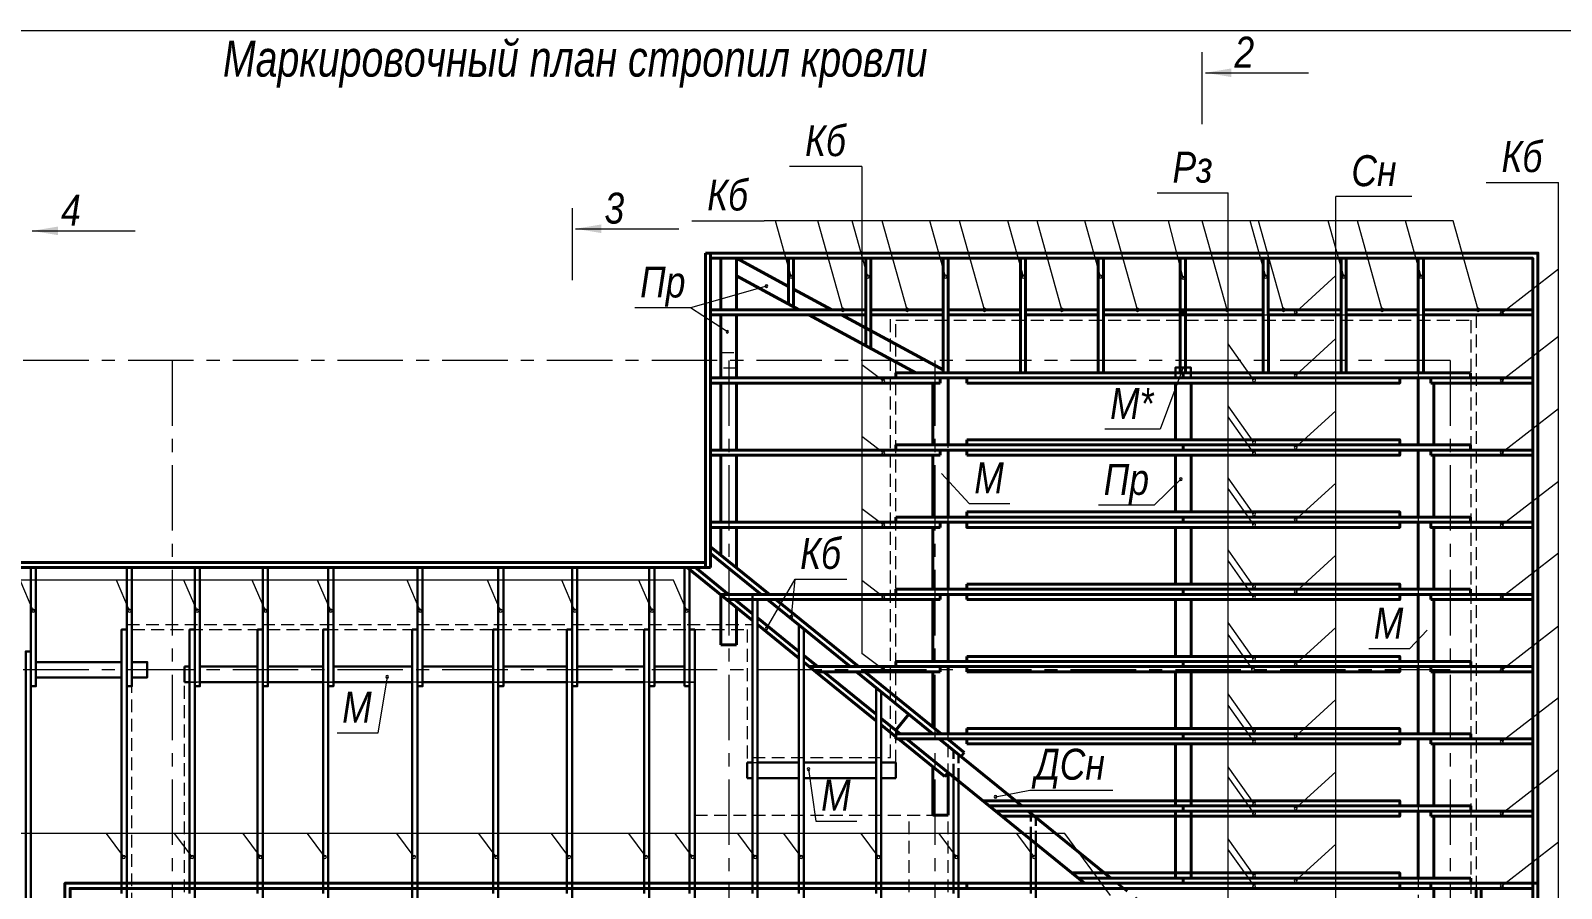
# Model space of a CAD drawing. Header units: millimetres. Extents: x 1582001 to 3303937, y 226471 to 491235.
# Drawn here: x 1799905 to 1814755, y 312127 to 320445 of the extents above; entities that cross this region are included whole.
import ezdxf

# ---------------------------------------------------------------- set-up
doc = ezdxf.new("R2010")
doc.units = ezdxf.units.MM
for name, pattern in [('CENTER', [50.8, 31.75, -6.35, 6.35, -6.35]), ('gost5', [7, 5, -2, 0]), ('HIDDEN', [0.375, 0.25, -0.125])]:
    doc.linetypes.add(name, pattern=pattern)
doc.layers.add('Spezifikazia', color=250, linetype='Continuous')
for name, color, linetype, lineweight in [('Оси', 251, 'CENTER', 9), ('Основная', 250, 'Continuous', 40), ('Пунктир', 253, 'HIDDEN', 18), ('Размеры', 7, 'Continuous', 18), ('Стены', 244, 'Continuous', 30), ('Стены несущие', 7, 'Continuous', 40), ('Утеплитель', 145, 'Continuous', 9)]:
    doc.layers.add(name, color=color, linetype=linetype, lineweight=lineweight)
doc.styles.get("Standard").update_dxf_attribs({"font": 'ARIALNI.TTF', "height": 300})
doc.styles.add('STYLE1', font='ARIALNI.TTF', dxfattribs={"height": 300})
doc.styles.add('Текст', font='ARIALNI.TTF')

msp = doc.modelspace()

# ---------------------------------------------------------------- linework, layer by layer
at = {"layer": 'Spezifikazia', "lineweight": 18, "ltscale": 500}
msp.add_lwpolyline([(1794000.5, 291755.1), (1794000.5, 320444.9), (1833500.4, 320444.9), (1833500.4, 291755.1)], close=True, dxfattribs=at)
at = {"layer": 'Оси', "ltscale": 20}
for p, q in [((1813677.3, 317247.4), (1794807.3, 317247.4)), ((1801277.3, 317247.4), (1801277.3, 295441.3)), ((1806677.3, 317247.4), (1806677.3, 295441.3)), ((1808677.3, 317247.4), (1808677.3, 295441.3)), ((1813677.3, 317247.4), (1813677.3, 295441.3)), ((1813677.3, 314247.4), (1794807.3, 314247.4))]:
    msp.add_line(p, q, dxfattribs=at)
at = {"layer": 'Основная', "ltscale": 2.5}
for p, q in [((1806452.3, 315237.4), (1806452.3, 318287.4)), ((1806452.3, 318287.4), (1811087.3, 318287.4)), ((1806502.3, 315237.4), (1806502.3, 318287.4)), ((1807257.3, 318237.4), (1807257.3, 317794.1)), ((1807307.3, 318237.4), (1807307.3, 317767.1)), ((1808007.3, 318237.4), (1808007.3, 317389)), ((1808057.3, 318237.4), (1808057.3, 317362)), ((1808757.3, 318237.4), (1808757.3, 317127.4)), ((1808807.3, 318237.4), (1808807.3, 317127.4)), ((1809507.3, 318237.4), (1809507.3, 317127.4)), ((1809507.3, 318237.4), (1809507.3, 317127.4)), ((1809557.3, 318237.4), (1809557.3, 317127.4)), ((1810262.3, 318237.4), (1810262.3, 317127.4)), ((1810262.3, 318237.4), (1810262.3, 317127.4)), ((1810312.3, 318237.4), (1810312.3, 317127.4)), ((1811058.3, 318237.4), (1811058.3, 317127.4)), ((1811108.3, 318237.4), (1811108.3, 317127.4)), ((1811862.2, 318237.4), (1811862.3, 317127.4)), ((1811912.2, 318237.4), (1811912.3, 317127.4)), ((1811912.2, 318237.4), (1811912.3, 317127.4)), ((1812617.2, 318237.4), (1812617.3, 317127.4)), ((1812667.2, 318237.4), (1812667.3, 317127.4)), ((1812667.2, 318237.4), (1812667.3, 317127.4)), ((1813367.2, 318237.4), (1813367.3, 317127.4)), ((1813417.2, 318237.4), (1813417.3, 317127.4)), ((1806452.3, 317737.4), (1806452.3, 317687.4)), ((1806502.3, 317737.4), (1808007.3, 317737.4)), ((1806502.3, 317687.4), (1808007.3, 317687.4)), ((1808057.3, 317737.4), (1808757.3, 317737.4)), ((1808057.3, 317687.4), (1808757.3, 317687.4)), ((1808807.3, 317737.4), (1809507.3, 317737.4)), ((1808807.3, 317687.4), (1809507.3, 317687.4)), ((1809557.3, 317737.4), (1810262.3, 317737.4)), ((1809557.3, 317687.4), (1810262.3, 317687.4)), ((1810312.3, 317737.4), (1811862.2, 317737.4)), ((1810312.3, 317687.4), (1811862.2, 317687.4)), ((1811087.3, 317737.4), (1811087.3, 317687.4)), ((1811912.2, 317737.4), (1812617.2, 317737.4)), ((1811912.2, 317687.4), (1812617.2, 317687.4)), ((1812667.2, 317737.4), (1813367.2, 317737.4)), ((1812667.2, 317687.4), (1813367.2, 317687.4)), ((1813417.2, 317737.4), (1814477.3, 317737.4)), ((1813417.2, 317687.4), (1814477.3, 317687.4)), ((1814527.3, 317687.4), (1814527.3, 317637.4)), ((1806452.3, 317077.4), (1806452.3, 317027.4)), ((1806502.3, 317077.4), (1809367.3, 317077.4)), ((1808297.3, 317127.4), (1813874.5, 317127.4)), ((1808297.3, 317127.4), (1808297.3, 317077.4)), ((1808297.3, 317077.4), (1814477.3, 317077.4)), ((1808729.7, 317077.4), (1808729.7, 317027.4)), ((1808987.3, 317077.4), (1808987.3, 317027.4)), ((1811087.3, 317127.4), (1811087.3, 317077.4)), ((1813187.3, 317077.4), (1813187.3, 317027.4)), ((1813487.1, 317077.4), (1813487.1, 317027.4)), ((1813874.5, 317127.4), (1813874.5, 317077.4)), ((1814527.3, 317077.4), (1814527.3, 317027.4)), ((1806502.3, 317027.4), (1808729.7, 317027.4)), ((1814477.3, 317027.4), (1813487.1, 317027.4)), ((1808987.3, 316427.4), (1808987.3, 316477.4)), ((1813187.3, 316427.4), (1813187.3, 316477.4)), ((1806452.3, 316377.4), (1806452.3, 316327.4)), ((1806502.3, 316377.4), (1809367.3, 316377.4)), ((1806502.3, 316327.4), (1808729.7, 316327.4)), ((1808297.3, 316427.4), (1813874.5, 316427.4)), ((1808297.3, 316427.4), (1808297.3, 316377.4)), ((1808297.3, 316377.4), (1814477.3, 316377.4)), ((1808729.7, 316377.4), (1808729.7, 316327.4)), ((1808987.3, 316377.4), (1808987.3, 316327.4)), ((1811087.3, 316427.4), (1811087.3, 316377.4)), ((1813187.3, 316377.4), (1813187.3, 316327.4)), ((1813487.1, 316377.4), (1813487.1, 316327.4)), ((1814477.3, 316327.4), (1813487.1, 316327.4)), ((1813874.5, 316427.4), (1813874.5, 316377.4)), ((1814527.3, 316377.4), (1814527.3, 316327.4)), ((1808297.3, 315727.4), (1813874.5, 315727.4)), ((1808297.3, 315727.4), (1808297.3, 315677.4)), ((1808987.3, 315727.4), (1808987.3, 315777.4)), ((1811087.3, 315727.4), (1811087.3, 315677.4)), ((1813187.3, 315727.4), (1813187.3, 315777.4)), ((1813874.5, 315727.4), (1813874.5, 315677.4)), ((1806452.3, 315677.4), (1806452.3, 315627.4)), ((1806502.3, 315677.4), (1809367.3, 315677.4)), ((1806502.3, 315627.4), (1808729.7, 315627.4)), ((1808297.3, 315677.4), (1814477.3, 315677.4)), ((1808729.7, 315677.4), (1808729.7, 315627.4)), ((1808987.3, 315677.4), (1808987.3, 315627.4)), ((1813187.3, 315677.4), (1813187.3, 315627.4)), ((1813487.1, 315677.4), (1813487.1, 315627.4)), ((1814477.3, 315627.4), (1813487.1, 315627.4)), ((1814527.3, 315677.4), (1814527.3, 315627.4)), ((1806452.3, 315287.4), (1797767.3, 315287.4)), ((1806502.3, 315237.4), (1797817.3, 315237.4)), ((1806596.4, 314977.4), (1809367.3, 314977.4)), ((1808297.3, 315027.4), (1813874.5, 315027.4)), ((1808297.3, 315027.4), (1808297.3, 314977.4)), ((1808297.3, 314977.4), (1814477.3, 314977.4)), ((1808729.7, 314977.4), (1808729.7, 314927.4)), ((1808987.3, 315027.4), (1808987.3, 315077.4)), ((1808987.3, 314977.4), (1808987.3, 314927.4)), ((1811087.3, 315027.4), (1811087.3, 314977.4)), ((1813187.3, 315027.4), (1813187.3, 315077.4)), ((1813187.3, 314977.4), (1813187.3, 314927.4)), ((1813487.1, 314977.4), (1813487.1, 314927.4)), ((1813874.5, 315027.4), (1813874.5, 314977.4)), ((1814527.3, 314977.4), (1814527.3, 314927.4)), ((1806658.1, 314927.4), (1808729.7, 314927.4)), ((1814477.3, 314927.4), (1813487.1, 314927.4)), ((1808987.3, 314327.4), (1808987.3, 314377.4)), ((1813187.3, 314327.4), (1813187.3, 314377.4)), ((1807459.7, 314277.4), (1809367.3, 314277.4)), ((1807521.4, 314227.4), (1808729.7, 314227.4)), ((1808297.3, 314327.4), (1813877.3, 314327.4)), ((1808297.3, 314327.4), (1808297.3, 314277.4)), ((1808297.3, 314277.4), (1814477.3, 314277.4)), ((1808729.7, 314277.4), (1808729.7, 314227.4)), ((1808987.3, 314277.4), (1808987.3, 314227.4)), ((1811087.3, 314327.4), (1811087.3, 314277.4)), ((1813187.3, 314277.4), (1813187.3, 314227.4)), ((1813487.1, 314277.4), (1813487.1, 314227.4)), ((1814477.3, 314227.4), (1813487.1, 314227.4)), ((1813877.3, 314327.4), (1813877.3, 314277.4)), ((1814527.3, 314277.4), (1814527.3, 314227.4)), ((1814527.3, 314277.4), (1814527.3, 314227.4)), ((1808987.3, 313627.4), (1808987.3, 313677.4)), ((1813187.3, 313627.4), (1813187.3, 313677.4)), ((1808297.3, 313627.4), (1813211.6, 313627.4)), ((1808297.3, 313627.4), (1808297.3, 313577.4)), ((1808297.3, 313627.4), (1813877.3, 313627.4)), ((1808297.3, 313577.4), (1813164.3, 313577.4)), ((1808297.3, 313577.4), (1809367.3, 313577.4)), ((1808297.3, 313577.4), (1814477.3, 313577.4)), ((1808987.3, 313577.4), (1808987.3, 313527.4)), ((1811087.3, 313627.4), (1811087.3, 313577.4)), ((1813187.3, 313577.4), (1813187.3, 313527.4)), ((1813487.1, 313577.4), (1813487.1, 313527.4)), ((1814477.3, 313527.4), (1813487.1, 313527.4)), ((1813877.3, 313627.4), (1813877.3, 313577.4)), ((1814527.3, 313577.4), (1814527.3, 313527.4)), ((1814527.3, 313577.4), (1814527.3, 313527.4)), ((1814527.3, 313577.4), (1814527.3, 313527.4)), ((1809204.1, 312927.4), (1811087.3, 312927.4)), ((1809204.1, 312927.4), (1813211.6, 312927.4)), ((1809204.1, 312927.4), (1813877.3, 312927.4)), ((1811087.3, 312927.4), (1811087.3, 312877.4)), ((1813877.3, 312927.4), (1813877.3, 312877.4)), ((1809265.8, 312877.4), (1811087.3, 312877.4)), ((1809265.8, 312877.4), (1809367.3, 312877.4)), ((1809265.8, 312877.4), (1813164.3, 312877.4)), ((1809265.8, 312877.4), (1814477.3, 312877.4)), ((1813487.1, 312877.4), (1813487.1, 312827.4)), ((1814477.3, 312827.4), (1813487.1, 312827.4)), ((1814527.3, 312877.4), (1814527.3, 312827.4)), ((1814527.3, 312877.4), (1814527.3, 312827.4)), ((1814527.3, 312877.4), (1814527.3, 312827.4)), ((1808297.3, 312177.4), (1813164.3, 312177.4)), ((1808297.3, 312177.4), (1814477.3, 312177.4)), ((1810067.4, 312227.4), (1811886, 312227.4)), ((1810067.4, 312227.4), (1813211.6, 312227.4)), ((1810067.4, 312227.4), (1813877.3, 312227.4)), ((1810129.1, 312177.4), (1811838.7, 312177.4)), ((1811087.3, 312227.4), (1811087.3, 312177.4)), ((1813877.3, 312227.4), (1813877.3, 312177.4)), ((1814527.3, 312177.4), (1814527.3, 312127.4)), ((1814527.3, 312177.4), (1814527.3, 312127.4)), ((1814527.3, 312177.4), (1814527.3, 312127.4)), ((1814477.3, 312127.4), (1813487.1, 312127.4))]:
    msp.add_line(p, q, dxfattribs=at)
at = {"layer": 'Основная', "color": 3, "ltscale": 2.5}
for p, q in [((1806602.3, 317737.4), (1806602.3, 318237.4)), ((1806752.3, 317737.4), (1806752.3, 318237.4)), ((1807257.3, 317964.6), (1806752.3, 318237.4)), ((1807362.3, 317737.4), (1806752.3, 318066.9)), ((1807677.9, 317737.4), (1807307.3, 317937.6)), ((1806602.3, 317077.4), (1806602.3, 317687.4)), ((1806752.3, 317077.4), (1806752.3, 317687.4)), ((1808491.6, 317127.4), (1807454.9, 317687.4)), ((1808757.3, 317154.4), (1807770.5, 317687.4)), ((1806602.3, 316377.4), (1806602.3, 317027.4)), ((1806752.3, 316377.4), (1806752.3, 317027.4)), ((1806602.3, 315677.4), (1806602.3, 316327.4)), ((1806752.3, 315677.4), (1806752.3, 316327.4)), ((1806602.3, 315358.9), (1806602.3, 315627.4)), ((1806752.3, 315237.3), (1806752.3, 315627.4)), ((1806602.3, 314489.3), (1806602.3, 314972.7)), ((1806752.3, 314489.3), (1806752.3, 314851)), ((1806602.3, 314489.3), (1806752.3, 314489.3))]:
    msp.add_line(p, q, dxfattribs=at)
at = {"layer": 'Основная', "ltscale": 2.5}
for points in [[(1807559.2, 318287.4), (1814527.3, 318287.4), (1814527.3, 298307.4), (1800237.3, 298307.4), (1800237.3, 312177.4), (1814527.3, 312177.4), (1814527.3, 305607.4), (1811162.3, 305607.4)], [(1808987.3, 315677.4), (1808987.3, 315627.4), (1813187.3, 315627.4), (1813187.3, 315677.4)], [(1809142.4, 312977.5), (1813187.3, 312977.5), (1813187.3, 312927.4), (1809204.1, 312927.4)], [(1809327.4, 312827.4), (1813187.3, 312827.4), (1813187.3, 312877.5), (1809265.7, 312877.5)], [(1810005.7, 312277.5), (1813187.3, 312277.5), (1813187.3, 312227.4), (1810067.4, 312227.4)]]:
    msp.add_lwpolyline(points, dxfattribs=at)
for points in [[(1808987.3, 317027.4), (1813187.3, 317027.4), (1813187.3, 317077.4), (1808987.3, 317077.4)], [(1808987.3, 316477.4), (1813187.3, 316477.4), (1813187.3, 316427.4), (1808987.3, 316427.4)], [(1808987.3, 316327.4), (1813187.3, 316327.4), (1813187.3, 316377.4), (1808987.3, 316377.4)], [(1808987.3, 315777.4), (1813187.3, 315777.4), (1813187.3, 315727.4), (1808987.3, 315727.4)], [(1813487.1, 315677.4), (1814477.3, 315677.4), (1814477.3, 315627.4), (1813487.1, 315627.4)], [(1808987.3, 315077.4), (1813187.3, 315077.4), (1813187.3, 315027.4), (1808987.3, 315027.4)], [(1808987.3, 314927.4), (1813187.3, 314927.4), (1813187.3, 314977.4), (1808987.3, 314977.4)], [(1808987.3, 314377.4), (1813187.3, 314377.4), (1813187.3, 314327.4), (1808987.3, 314327.4)], [(1808987.3, 314227.4), (1813187.3, 314227.4), (1813187.3, 314277.4), (1808987.3, 314277.4)], [(1808987.3, 313677.4), (1813187.3, 313677.4), (1813187.3, 313627.4), (1808987.3, 313627.4)], [(1808987.3, 313527.4), (1813187.3, 313527.4), (1813187.3, 313577.4), (1808987.3, 313577.4)], [(1808987.3, 312127.4), (1813187.3, 312127.4), (1813187.3, 312177.5), (1808987.3, 312177.5)]]:
    msp.add_lwpolyline(points, close=True, dxfattribs=at)
at = {"layer": 'Пунктир', "ltscale": 500}
for p, q in [((1808427.3, 311527.4), (1808427.3, 312837.4)), ((1808807.3, 311527.4), (1808807.3, 312837.4))]:
    msp.add_line(p, q, dxfattribs=at)
for points in [[(1800887.3, 314637.4), (1806857.3, 314637.4), (1806857.3, 313347.4), (1808297.3, 313347.4), (1808297.3, 317637.4), (1813877.3, 317637.4), (1813877.3, 298957.4), (1808297.3, 298957.4), (1808297.3, 300757.4), (1798417.3, 300757.4), (1798417.3, 307647.4), (1800887.3, 307647.4), (1800887.3, 314637.4)], [(1806602.3, 317322.4), (1806752.3, 317322.4), (1806752.3, 317172.4), (1806602.3, 317172.4), (1806602.3, 317322.4)], [(1801397.3, 314127.4), (1806347.3, 314127.4), (1806347.3, 312837.4), (1808807.3, 312837.4), (1808807.3, 317127.4), (1813367.3, 317127.4), (1813367.3, 311527.4)], [(1801397.3, 311527.4), (1801397.3, 314127.4)]]:
    msp.add_lwpolyline(points, dxfattribs=at)
at = {"layer": 'Размеры', "linetype": 'Continuous', "ltscale": 100}
for p, q in [((1811268.5, 320236.3), (1811268.5, 319536.3)), ((1811303.5, 320036.3), (1812303.5, 320036.3)), ((1807969.2, 319128.2), (1807268.1, 319128.2)), ((1807969.2, 319128.2), (1807969.2, 314405.9)), ((1810833, 318871.3), (1811521.8, 318871.3)), ((1811521.9, 311958.3), (1811521.8, 318871.3)), ((1812568.5, 311894.3), (1812568.4, 318836.8)), ((1813305.5, 318836.8), (1812568.4, 318836.8)), ((1814024.6, 318973.4), (1814725.7, 318973.4)), ((1814725.7, 299302.7), (1814725.7, 318973.4)), ((1805157.3, 318723.7), (1805157.3, 318023.7)), ((1806318.7, 318600.8), (1807019.8, 318600.8)), ((1813705.8, 318600.8), (1807019.8, 318600.8)), ((1807282.1, 318058.8), (1807130.5, 318600.8)), ((1807783.7, 317737.4), (1807542.3, 318600.8)), ((1808027.5, 318058.8), (1807876, 318600.8)), ((1808407.3, 317737.4), (1808165.8, 318600.8)), ((1808780.3, 318058.8), (1808628.8, 318600.8)), ((1809157.3, 317737.4), (1808915.8, 318600.8)), ((1809536.3, 318058.8), (1809384.7, 318600.8)), ((1809909.8, 317737.4), (1809668.3, 318600.8)), ((1810284.5, 318058.8), (1810133, 318600.8)), ((1810642.9, 317737.4), (1810401.4, 318600.8)), ((1810944.6, 318601.3), (1810844.6, 318601.3)), ((1811086.1, 318047.8), (1810944.6, 318601.3)), ((1811512.8, 317737.4), (1811271.3, 318600.8)), ((1811886.9, 318058.8), (1811735.3, 318600.8)), ((1812057.9, 317737.4), (1811816.4, 318600.8)), ((1812644.1, 318058.8), (1812492.6, 318600.8)), ((1813017.2, 317737.4), (1812775.8, 318600.8)), ((1813393.5, 318058.8), (1813242, 318600.8)), ((1813947.2, 317737.4), (1813705.8, 318600.8)), ((1799920.6, 318503.4), (1800920.6, 318503.4)), ((1805192.3, 318523.7), (1806192.3, 318523.7)), ((1814177.1, 317708.1), (1814725.7, 318134.2)), ((1807044, 317968.1), (1806307.3, 317757.6)), ((1812178.5, 317715.8), (1812568.4, 318069.4)), ((1806307.3, 317757.6), (1805768.2, 317757.6)), ((1806664.3, 317525.2), (1806307.3, 317757.6)), ((1811773.2, 317053.9), (1811521.8, 317407.7)), ((1812178.5, 317104.4), (1812568.4, 317458.1)), ((1814177.1, 317055.4), (1814725.7, 317481.5)), ((1808176.2, 317048.1), (1807969.2, 317205.1)), ((1811773.2, 316453), (1811521.8, 316806.8)), ((1812178.5, 316404.4), (1812568.4, 316758.1)), ((1814177.1, 316355.5), (1814725.7, 316781.6)), ((1811773.2, 316346.7), (1811521.8, 316700.5)), ((1808176.2, 316350.8), (1807969.2, 316507.8)), ((1808740.4, 316149), (1809010, 315858)), ((1811063, 316096.2), (1810804.9, 315843.5)), ((1811773.2, 315756), (1811521.8, 316109.8)), ((1812178.5, 315704.4), (1812568.4, 316058.1)), ((1814177.1, 315651.3), (1814725.7, 316077.4)), ((1811773.2, 315651.8), (1811521.8, 316005.6)), ((1808176.2, 315652.2), (1807969.2, 315809.2)), ((1809010, 315858), (1809404.9, 315858)), ((1810804.9, 315843.5), (1810265.7, 315843.5)), ((1811773.2, 315055.7), (1811521.8, 315409.5)), ((1811773.2, 314951.6), (1811521.8, 315305.3)), ((1812178.5, 315004.4), (1812568.5, 315358.1)), ((1814177.1, 314955.1), (1814725.7, 315381.2)), ((1807043, 314646.3), (1807320.7, 315125.7)), ((1807285.7, 314762.8), (1807320.7, 315125.7)), ((1807320.7, 315125.7), (1807821.8, 315125.7)), ((1806142.6, 315115.8), (1796602.8, 315115.8)), ((1799930.3, 314819.3), (1799802.6, 315115.8)), ((1800865.4, 314819.3), (1800737.8, 315115.8)), ((1801519.4, 314819.3), (1801391.7, 315115.8)), ((1802183.3, 314819.3), (1802055.6, 315115.8)), ((1802817, 314819.3), (1802689.3, 315115.8)), ((1803684.7, 314819.3), (1803557.1, 315115.8)), ((1804464.8, 314819.3), (1804337.2, 315115.8)), ((1805185.7, 314819.3), (1805058, 315115.8)), ((1805934, 314819.3), (1805806.4, 315115.8)), ((1806270.2, 314819.3), (1806142.6, 315115.8)), ((1808176.2, 314955.6), (1807969.2, 315112.6)), ((1811773.2, 314351.9), (1811521.8, 314705.7)), ((1814177.1, 314246.7), (1814725.7, 314672.8)), ((1811763, 314248.9), (1811521.8, 314588.2)), ((1812178.5, 314304.4), (1812568.5, 314658.1)), ((1813452.7, 314630.5), (1813280.7, 314450.1)), ((1808176.2, 314248.9), (1807969.2, 314405.9)), ((1813280.7, 314450.1), (1812885.8, 314450.1)), ((1803364.5, 314178.8), (1803272.6, 313633.9)), ((1811773.5, 313659.4), (1811521.8, 314013.6)), ((1812178.5, 313604.4), (1812568.5, 313958.2)), ((1814177.1, 313553.4), (1814725.7, 313979.5)), ((1811773.2, 313551.4), (1811521.8, 313905.1)), ((1803272.6, 313633.9), (1802877.8, 313633.9)), ((1807451.9, 313284.2), (1807523.9, 312780.4)), ((1811773.5, 312950.3), (1811521.9, 313304.5)), ((1811773.5, 312854.4), (1811521.9, 313208.6)), ((1812178.5, 312904.4), (1812568.5, 313258.2)), ((1814177.1, 312854.3), (1814725.7, 313280.4)), ((1809265.6, 313015.5), (1809597.4, 313081.2)), ((1809597.4, 313081.2), (1810404.1, 313081.2)), ((1807523.9, 312780.4), (1807918.8, 312780.4)), ((1809937.7, 312659.3), (1797466.7, 312659.3)), ((1800808.9, 312432), (1800640.6, 312659.3)), ((1801470.8, 312432), (1801302.5, 312659.3)), ((1802134.5, 312432), (1801966.2, 312659.3)), ((1802760, 312432), (1802591.8, 312659.3)), ((1803625.2, 312432), (1803456.9, 312659.3)), ((1804421.9, 312432), (1804253.6, 312659.3)), ((1805127.3, 312432), (1804959, 312659.3)), ((1805876.1, 312432), (1805707.8, 312659.3)), ((1806327, 312432), (1806158.7, 312659.3)), ((1806933.9, 312432), (1806765.6, 312659.3)), ((1807379.2, 312432), (1807210.9, 312659.3)), ((1808130.4, 312432), (1807962.1, 312659.3)), ((1808886.3, 312432), (1808718, 312659.3)), ((1809639.8, 312432), (1809471.5, 312659.3)), ((1810382.6, 312058.3), (1809937.7, 312659.3)), ((1811773.5, 312252.6), (1811521.9, 312606.8)), ((1811773.5, 312151.6), (1811521.9, 312505.8)), ((1812178.5, 312203), (1812568.5, 312556.7)), ((1814177.1, 312153.1), (1814725.7, 312579.1))]:
    msp.add_line(p, q, dxfattribs=at)
at = {"layer": 'Размеры', "ltscale": 100}
for p, q in [((1811085.9, 317178.3), (1810863.4, 316578.8)), ((1810863.4, 316578.8), (1810327.3, 316578.8)), ((1806347.3, 314127.4), (1801397.3, 314127.4))]:
    msp.add_line(p, q, dxfattribs=at)
at = {"layer": 'Размеры', "linetype": 'Continuous', "ltscale": 100}
for centre, radius, start, end in [((1807044, 317968.1), 12.5, 0, 180), ((1807044, 317968.1), 12.5, 180, 0), ((1807282.1, 318058.8), 15, 0, 180), ((1807282.1, 318058.8), 15, 180, 0), ((1808027.5, 318058.8), 15, 0, 180), ((1808027.5, 318058.8), 15, 180, 0), ((1808780.3, 318058.8), 15, 0, 180), ((1808780.3, 318058.8), 15, 180, 0), ((1809536.3, 318058.8), 15, 0, 180), ((1809536.3, 318058.8), 15, 180, 0), ((1810284.5, 318058.8), 15, 0, 180), ((1810284.5, 318058.8), 15, 180, 0), ((1811086.1, 318047.8), 12.5, 0, 180), ((1811086.1, 318047.8), 12.5, 180, 0), ((1811886.9, 318058.8), 15, 0, 180), ((1811886.9, 318058.8), 15, 180, 0), ((1812644.1, 318058.8), 15, 0, 180), ((1812644.1, 318058.8), 15, 180, 0), ((1813393.5, 318058.8), 15, 0, 180), ((1813393.5, 318058.8), 15, 180, 0), ((1807783.7, 317737.4), 15, 0, 180), ((1807783.7, 317737.4), 15, 180, 0), ((1808407.3, 317737.4), 15, 0, 180), ((1808407.3, 317737.4), 15, 180, 0), ((1809157.3, 317737.4), 15, 0, 180), ((1809157.3, 317737.4), 15, 180, 0), ((1809909.8, 317737.4), 15, 0, 180), ((1809909.8, 317737.4), 15, 180, 0), ((1810642.9, 317737.4), 15, 0, 180), ((1810642.9, 317737.4), 15, 180, 0), ((1811512.8, 317737.4), 15, 0, 180), ((1811512.8, 317737.4), 15, 180, 0), ((1812057.9, 317737.4), 15, 0, 180), ((1812057.9, 317737.4), 15, 180, 0), ((1812178.5, 317715.8), 15, 0, 180), ((1812178.5, 317715.8), 15, 180, 0), ((1813017.2, 317737.4), 15, 0, 180), ((1813017.2, 317737.4), 15, 180, 0), ((1813947.2, 317737.4), 15, 0, 180), ((1813947.2, 317737.4), 15, 180, 0), ((1814177.1, 317708.1), 15, 0, 180), ((1814177.1, 317708.1), 15, 180, 0), ((1806664.3, 317525.2), 12.5, 0, 180), ((1806664.3, 317525.2), 12.5, 180, 0), ((1808176.2, 317048.1), 15, 0, 180), ((1811773.2, 317053.9), 15, 0, 180), ((1811773.2, 317053.9), 15, 180, 0), ((1812178.5, 317104.4), 15, 0, 180), ((1812178.5, 317104.4), 15, 180, 0), ((1814177.1, 317055.4), 15, 0, 180), ((1814177.1, 317055.4), 15, 180, 0), ((1808176.2, 317048.1), 15, 180, 0), ((1811773.2, 316453), 15, 0, 180), ((1808176.2, 316350.8), 15, 0, 180), ((1808176.2, 316350.8), 15, 180, 0), ((1811773.2, 316453), 15, 180, 0), ((1811773.2, 316346.7), 15, 0, 180), ((1811773.2, 316346.7), 15, 180, 0), ((1812178.5, 316404.4), 15, 0, 180), ((1812178.5, 316404.4), 15, 180, 0), ((1814177.1, 316355.5), 15, 0, 180), ((1814177.1, 316355.5), 15, 180, 0), ((1811063, 316096.2), 12.5, 0, 180), ((1811063, 316096.2), 12.5, 180, 0), ((1811773.2, 315756), 15, 0, 180), ((1811773.2, 315756), 15, 180, 0), ((1812178.5, 315704.4), 15, 0, 180), ((1808176.2, 315652.2), 15, 0, 180), ((1808176.2, 315652.2), 15, 180, 0), ((1811773.2, 315651.8), 15, 0, 180), ((1811773.2, 315651.8), 15, 180, 0), ((1812178.5, 315704.4), 15, 180, 0), ((1814177.1, 315651.3), 15, 0, 180), ((1814177.1, 315651.3), 15, 180, 0), ((1808176.2, 314955.6), 15, 0, 180), ((1811773.2, 315055.7), 15, 0, 180), ((1811773.2, 315055.7), 15, 180, 0), ((1812178.5, 315004.4), 15, 0, 180), ((1812178.5, 315004.4), 15, 180, 0), ((1814177.1, 314955.1), 15, 0, 180), ((1799930.3, 314819.3), 15, 0, 180), ((1800865.4, 314819.3), 15, 0, 180), ((1801519.4, 314819.3), 15, 0, 180), ((1802183.3, 314819.3), 15, 0, 180), ((1802817, 314819.3), 15, 0, 180), ((1803684.7, 314819.3), 15, 0, 180), ((1804464.8, 314819.3), 15, 0, 180), ((1805185.7, 314819.3), 15, 0, 180), ((1805934, 314819.3), 15, 0, 180), ((1806270.2, 314819.3), 15, 0, 180), ((1808176.2, 314955.6), 15, 180, 0), ((1811773.2, 314951.6), 15, 0, 180), ((1811773.2, 314951.6), 15, 180, 0), ((1814177.1, 314955.1), 15, 180, 0), ((1799930.3, 314819.3), 15, 180, 0), ((1800865.4, 314819.3), 15, 180, 0), ((1801519.4, 314819.3), 15, 180, 0), ((1802183.3, 314819.3), 15, 180, 0), ((1802817, 314819.3), 15, 180, 0), ((1803684.7, 314819.3), 15, 180, 0), ((1804464.8, 314819.3), 15, 180, 0), ((1805185.7, 314819.3), 15, 180, 0), ((1805934, 314819.3), 15, 180, 0), ((1806270.2, 314819.3), 15, 180, 0), ((1807285.7, 314762.8), 12.5, 0, 180), ((1807285.7, 314762.8), 12.5, 180, 0), ((1807043, 314646.3), 12.5, 0, 180), ((1807043, 314646.3), 12.5, 180, 0), ((1808176.2, 314248.9), 15, 0, 180), ((1808176.2, 314248.9), 15, 180, 0), ((1811763, 314248.9), 15, 0, 180), ((1811763, 314248.9), 15, 180, 0), ((1811773.2, 314351.9), 15, 0, 180), ((1811773.2, 314351.9), 15, 180, 0), ((1812178.5, 314304.4), 15, 0, 180), ((1812178.5, 314304.4), 15, 180, 0), ((1814177.1, 314246.7), 15, 0, 180), ((1814177.1, 314246.7), 15, 180, 0), ((1803364.5, 314178.8), 12.5, 0, 180), ((1803364.5, 314178.8), 12.5, 180, 0), ((1811773.5, 313659.4), 15, 0, 180), ((1811773.5, 313659.4), 15, 180, 0), ((1811773.2, 313551.4), 15, 0, 180), ((1811773.2, 313551.4), 15, 180, 0), ((1812178.5, 313604.4), 15, 0, 180), ((1812178.5, 313604.4), 15, 180, 0), ((1814177.1, 313553.4), 15, 0, 180), ((1814177.1, 313553.4), 15, 180, 0), ((1807451.9, 313284.2), 12.5, 0, 180), ((1807451.9, 313284.2), 12.5, 180, 0), ((1809265.6, 313015.5), 12.5, 0, 180), ((1809265.6, 313015.5), 12.5, 180, 0), ((1811773.5, 312950.3), 15, 0, 180), ((1811773.5, 312950.3), 15, 180, 0), ((1812178.5, 312904.4), 15, 0, 180), ((1812178.5, 312904.4), 15, 180, 0), ((1811773.5, 312854.4), 15, 0, 180), ((1811773.5, 312854.4), 15, 180, 0), ((1814177.1, 312854.3), 15, 0, 180), ((1814177.1, 312854.3), 15, 180, 0), ((1800808.9, 312432), 15, 0, 180), ((1801470.8, 312432), 15, 0, 180), ((1802134.5, 312432), 15, 0, 180), ((1802760, 312432), 15, 0, 180), ((1803625.2, 312432), 15, 0, 180), ((1804421.9, 312432), 15, 0, 180), ((1805127.3, 312432), 15, 0, 180), ((1805876.1, 312432), 15, 0, 180), ((1806327, 312432), 15, 0, 180), ((1806933.9, 312432), 15, 0, 180), ((1807379.2, 312432), 15, 0, 180), ((1808130.4, 312432), 15, 0, 180), ((1808886.3, 312432), 15, 0, 180), ((1809639.8, 312432), 15, 0, 180), ((1800808.9, 312432), 15, 180, 0), ((1801470.8, 312432), 15, 180, 0), ((1802134.5, 312432), 15, 180, 0), ((1802760, 312432), 15, 180, 0), ((1803625.2, 312432), 15, 180, 0), ((1804421.9, 312432), 15, 180, 0), ((1805127.3, 312432), 15, 180, 0), ((1805876.1, 312432), 15, 180, 0), ((1806327, 312432), 15, 180, 0), ((1806933.9, 312432), 15, 180, 0), ((1807379.2, 312432), 15, 180, 0), ((1808130.4, 312432), 15, 180, 0), ((1808886.3, 312432), 15, 180, 0), ((1809639.8, 312432), 15, 180, 0), ((1811773.5, 312252.6), 15, 0, 180), ((1811773.5, 312252.6), 15, 180, 0), ((1811773.5, 312151.6), 15, 0, 180), ((1811773.5, 312151.6), 15, 180, 0), ((1812178.5, 312203), 15, 0, 180), ((1812178.5, 312203), 15, 180, 0), ((1814177.1, 312153.1), 15, 0, 180), ((1814177.1, 312153.1), 15, 180, 0)]:
    msp.add_arc(centre, radius, start, end, dxfattribs=at)
for points in [[(1811303.5, 320036.3), (1811553.8, 320078.2), (1811553.8, 319994.4)], [(1799920.6, 318503.4), (1800171, 318545.3), (1800171, 318461.5)], [(1805192.3, 318523.7), (1805442.6, 318565.6), (1805442.6, 318481.9)]]:
    msp.add_solid(points, dxfattribs=at)
at = {"layer": 'Стены', "ltscale": 100}
for p, q in [((1806907.3, 314968.6), (1806907.3, 312177.4)), ((1806957.3, 312177.4), (1806957.3, 314928.1)), ((1807357.3, 314682.3), (1807357.3, 312177.4)), ((1807407.3, 312177.4), (1807407.3, 314641.8)), ((1808107.3, 314074.2), (1808107.3, 312177.4)), ((1808157.3, 312177.4), (1808157.3, 314033.7)), ((1808857.3, 313208.6), (1808857.3, 312177.4)), ((1808907.3, 312177.4), (1808907.3, 313168.1)), ((1809607.3, 312600.5), (1809607.3, 312177.4)), ((1809657.3, 312177.4), (1809657.3, 312560))]:
    msp.add_line(p, q, dxfattribs=at)
at = {"layer": 'Стены', "color": 5, "ltscale": 100}
for p, q in [((1801397.3, 314277.4), (1801447.3, 314277.4)), ((1801397.3, 314127.4), (1801397.3, 314277.4)), ((1801547.3, 314277.4), (1802107.3, 314277.4)), ((1802207.3, 314277.4), (1802742.3, 314277.4)), ((1802842.3, 314277.4), (1803607.3, 314277.4)), ((1803707.3, 314277.4), (1804392.3, 314277.4)), ((1804492.3, 314277.4), (1805107.3, 314277.4)), ((1805207.3, 314277.4), (1805857.3, 314277.4)), ((1805957.3, 314277.4), (1806247.3, 314277.4)), ((1806347.3, 314127.4), (1806347.3, 314277.4)), ((1801397.3, 314127.4), (1801447.3, 314127.4)), ((1801547.3, 314127.4), (1802107.3, 314127.4)), ((1802207.3, 314127.4), (1802742.3, 314127.4)), ((1802842.3, 314127.4), (1803607.3, 314127.4)), ((1803707.3, 314127.4), (1804392.3, 314127.4)), ((1804492.3, 314127.4), (1805107.3, 314127.4)), ((1805207.3, 314127.4), (1805857.3, 314127.4)), ((1805957.3, 314127.4), (1806247.3, 314127.4)), ((1806857.3, 313347.4), (1806907.3, 313347.4)), ((1806857.3, 313347.4), (1806857.3, 313197.4)), ((1806957.3, 313347.4), (1807357.3, 313347.4)), ((1807407.3, 313347.4), (1808107.3, 313347.4)), ((1808157.3, 313347.4), (1808297.3, 313347.4)), ((1808297.3, 313197.4), (1808297.3, 313347.4)), ((1806857.3, 313197.4), (1806907.3, 313197.4)), ((1806957.3, 313197.4), (1807357.3, 313197.4)), ((1807407.3, 313197.4), (1808107.3, 313197.4)), ((1808157.3, 313197.4), (1808297.3, 313197.4))]:
    msp.add_line(p, q, dxfattribs=at)
at = {"layer": 'Стены', "linetype": 'gost5', "ltscale": 25}
for p, q in [((1808857.3, 313208.6), (1808857.3, 313466.1)), ((1808907.3, 313168.1), (1808907.3, 313425.6)), ((1809607.3, 312600.5), (1809607.3, 312858)), ((1809657.3, 312560), (1809657.3, 312817.5))]:
    msp.add_line(p, q, dxfattribs=at)
at = {"layer": 'Стены', "color": 6, "ltscale": 100}
msp.add_lwpolyline([(1811012.3, 317077.4), (1811012.3, 317178.3), (1811159.5, 317178.3), (1811159.5, 317077.4)], close=True, dxfattribs=at)
at = {"layer": 'Стены', "ltscale": 100}
for points in [[(1799907.3, 314087.7), (1799957.3, 314087.7), (1799957.3, 315237.4), (1799907.3, 315237.4)], [(1800837.3, 314087.7), (1800887.3, 314087.7), (1800887.3, 315237.4), (1800837.3, 315237.4)], [(1801497.3, 314087.7), (1801547.3, 314087.7), (1801547.3, 315237.4), (1801497.3, 315237.4)], [(1802157.3, 314087.7), (1802207.3, 314087.7), (1802207.3, 315237.4), (1802157.3, 315237.4)], [(1802792.3, 314087.7), (1802842.3, 314087.7), (1802842.3, 315237.4), (1802792.3, 315237.4)], [(1803657.3, 314087.7), (1803707.3, 314087.7), (1803707.3, 315237.4), (1803657.3, 315237.4)], [(1804442.3, 314087.7), (1804492.3, 314087.7), (1804492.3, 315237.4), (1804442.3, 315237.4)], [(1805157.3, 314087.7), (1805207.3, 314087.7), (1805207.3, 315237.4), (1805157.3, 315237.4)], [(1805907.3, 314087.7), (1805957.3, 314087.7), (1805957.3, 315237.4), (1805907.3, 315237.4)], [(1806247.3, 314087.7), (1806297.3, 314087.7), (1806297.3, 315237.4), (1806247.3, 315237.4)]]:
    msp.add_lwpolyline(points, close=True, dxfattribs=at)
for points in [[(1800837.3, 312177.4), (1800837.3, 314637.4), (1800787.3, 314637.4), (1800787.3, 312177.4)], [(1801497.3, 312177.4), (1801497.3, 314637.4), (1801447.3, 314637.4), (1801447.3, 312177.4)], [(1802157.3, 312177.4), (1802157.3, 314637.4), (1802107.3, 314637.4), (1802107.3, 312177.4)], [(1802792.3, 312177.4), (1802792.3, 314637.4), (1802742.3, 314637.4), (1802742.3, 312177.4)], [(1803657.3, 312177.4), (1803657.3, 314637.4), (1803607.3, 314637.4), (1803607.3, 312177.4)], [(1804442.3, 312177.4), (1804442.3, 314637.4), (1804392.3, 314637.4), (1804392.3, 312177.4)], [(1805157.3, 312177.4), (1805157.3, 314637.4), (1805107.3, 314637.4), (1805107.3, 312177.4)], [(1805907.3, 312177.4), (1805907.3, 314637.4), (1805857.3, 314637.4), (1805857.3, 312177.4)], [(1806347.3, 312177.4), (1806347.3, 314637.4), (1806297.3, 314637.4), (1806297.3, 312177.4)], [(1799907.3, 308867.4), (1799907.3, 314424.7), (1799857.3, 314424.7), (1799857.3, 308867.4)]]:
    msp.add_lwpolyline(points, dxfattribs=at)
at = {"layer": 'Стены', "color": 3, "ltscale": 100}
for points in [[(1800787.3, 314322.4), (1799957.3, 314322.4)], [(1800887.3, 314172.4), (1801037.3, 314172.4), (1801037.3, 314322.4), (1800887.3, 314322.4)], [(1799957.3, 314172.4), (1800787.3, 314172.4)]]:
    msp.add_lwpolyline(points, dxfattribs=at)
at = {"layer": 'Стены', "linetype": 'gost5', "ltscale": 50}
for points in [[(1800787.3, 312177.4), (1800837.3, 312177.4), (1800837.3, 311377.4), (1800787.3, 311377.4)], [(1801447.3, 312177.4), (1801497.3, 312177.4), (1801497.3, 311377.4), (1801447.3, 311377.4)], [(1802107.3, 312177.4), (1802157.3, 312177.4), (1802157.3, 311377.4), (1802107.3, 311377.4)], [(1802742.3, 312177.4), (1802792.3, 312177.4), (1802792.3, 311377.4), (1802742.3, 311377.4)], [(1804392.3, 312177.4), (1804442.3, 312177.4), (1804442.3, 311377.4), (1804392.3, 311377.4)], [(1805107.3, 312177.4), (1805157.3, 312177.4), (1805157.3, 311377.4), (1805107.3, 311377.4)], [(1805857.3, 312177.4), (1805907.3, 312177.4), (1805907.3, 311377.4), (1805857.3, 311377.4)], [(1806297.3, 312177.4), (1806347.3, 312177.4), (1806347.3, 311377.4), (1806297.3, 311377.4)], [(1806907.3, 312177.4), (1806957.3, 312177.4), (1806957.3, 311377.4), (1806907.3, 311377.4)], [(1807357.3, 312177.4), (1807407.3, 312177.4), (1807407.3, 311377.4), (1807357.3, 311377.4)], [(1808107.3, 312177.4), (1808157.3, 312177.4), (1808157.3, 311377.4), (1808107.3, 311377.4)], [(1808857.3, 312177.4), (1808907.3, 312177.4), (1808907.3, 311377.4), (1808857.3, 311377.4)], [(1809607.3, 312177.4), (1809657.3, 312177.4), (1809657.3, 311377.4), (1809607.3, 311377.4)]]:
    msp.add_lwpolyline(points, close=True, dxfattribs=at)
msp.add_lwpolyline([(1803607.3, 311627.4), (1803607.3, 312177.4), (1803657.3, 312177.4), (1803657.3, 311627.4)], dxfattribs=at)
at = {"layer": 'Стены несущие', "color": 5, "ltscale": 100}
for p, q in [((1808807.3, 317127.4), (1808657.3, 317127.4)), ((1808807.3, 317077.4), (1808807.3, 316427.4)), ((1813517.3, 317127.4), (1813367.3, 317127.4)), ((1813367.3, 317077.4), (1813367.3, 316427.4)), ((1808657.3, 317027.4), (1808657.3, 316427.4)), ((1813517.3, 317027.4), (1813517.3, 316427.4)), ((1808807.3, 316427.4), (1808657.3, 316427.4)), ((1808657.3, 316327.4), (1808657.3, 315727.4)), ((1808807.3, 316377.4), (1808807.3, 315727.4)), ((1813517.3, 316427.4), (1813367.3, 316427.4)), ((1813367.3, 316377.4), (1813367.3, 315727.4)), ((1813517.3, 316327.4), (1813517.3, 315727.4)), ((1808807.3, 315727.4), (1808657.3, 315727.4)), ((1813517.3, 315727.4), (1813367.3, 315727.4)), ((1808657.3, 315627.4), (1808657.3, 315027.4)), ((1808807.3, 315677.4), (1808807.3, 315027.4)), ((1813367.3, 315677.4), (1813367.3, 315027.4)), ((1813517.3, 315627.4), (1813517.3, 315027.4)), ((1808807.3, 315027.4), (1808657.3, 315027.4)), ((1808807.3, 314977.4), (1808807.3, 314327.4)), ((1813517.3, 315027.4), (1813367.3, 315027.4)), ((1813367.3, 314977.4), (1813367.3, 314327.4)), ((1808657.3, 314927.4), (1808657.3, 314327.4)), ((1813517.3, 314927.4), (1813517.3, 314327.4)), ((1808807.3, 314327.4), (1808657.3, 314327.4)), ((1808657.3, 314227.4), (1808657.3, 313692.6)), ((1808807.3, 314277.4), (1808807.3, 313627.4)), ((1813517.3, 314327.4), (1813367.3, 314327.4)), ((1813367.3, 314277.4), (1813367.3, 313627.4)), ((1813367.3, 314277.4), (1813367.3, 314155.4)), ((1813517.3, 314227.4), (1813517.3, 313627.4)), ((1808807.3, 313627.4), (1808657.3, 313627.4)), ((1813517.3, 313627.4), (1813367.3, 313627.4)), ((1813367.3, 313577.4), (1813367.3, 312927.4)), ((1813367.3, 313577.4), (1813367.3, 313455.4)), ((1813517.3, 313527.4), (1813517.3, 312927.4)), ((1808657.3, 313306.4), (1808657.3, 312837.4)), ((1808807.3, 313249.2), (1808807.3, 312837.4)), ((1813517.3, 312927.4), (1813367.3, 312927.4)), ((1808807.3, 312837.4), (1808657.3, 312837.4)), ((1813367.3, 312877.4), (1813367.3, 312227.4)), ((1813367.3, 312877.4), (1813367.3, 312755.4)), ((1813517.3, 312827.4), (1813517.3, 312227.4)), ((1813517.3, 312227.4), (1813367.3, 312227.4)), ((1813517.3, 312127.4), (1813517.3, 311297.4))]:
    msp.add_line(p, q, dxfattribs=at)
at = {"layer": 'Стены несущие', "ltscale": 100}
for p, q in [((1811012.3, 317077.4), (1811012.3, 317077.4)), ((1811162.3, 317077.4), (1811162.3, 317077.4)), ((1811012.3, 317027.4), (1811012.3, 316477.4)), ((1811162.3, 317027.4), (1811162.3, 316477.4)), ((1811012.3, 316427.4), (1811012.3, 316427.4)), ((1811012.3, 316377.4), (1811012.3, 316377.4)), ((1811012.3, 316327.4), (1811012.3, 315777.4)), ((1811162.3, 316427.4), (1811162.3, 316427.4)), ((1811162.3, 316377.4), (1811162.3, 316377.4)), ((1811162.3, 316327.4), (1811162.3, 315777.4)), ((1811012.3, 315727.4), (1811012.3, 315727.4)), ((1811162.3, 315727.4), (1811162.3, 315727.4)), ((1811012.3, 315677.4), (1811012.3, 315677.4)), ((1811012.3, 315627.4), (1811012.3, 315077.4)), ((1811162.3, 315677.4), (1811162.3, 315677.4)), ((1811162.3, 315627.4), (1811162.3, 315077.4)), ((1807072.8, 314977.4), (1806502.3, 315440)), ((1806993.4, 314977.4), (1806502.3, 315375.6)), ((1806907.3, 314725.4), (1806275.8, 315237.4)), ((1806675.8, 314977.4), (1806355.1, 315237.4)), ((1811012.3, 315027.4), (1811012.3, 315027.4)), ((1811012.3, 314977.4), (1811012.3, 314977.4)), ((1811162.3, 315027.4), (1811162.3, 315027.4)), ((1811162.3, 314977.4), (1811162.3, 314977.4)), ((1806907.3, 314789.7), (1806737.5, 314927.4)), ((1807856.7, 314277.4), (1807055, 314927.4)), ((1807936.1, 314277.4), (1807134.4, 314927.4)), ((1811012.3, 314927.4), (1811012.3, 314377.4)), ((1811162.3, 314927.4), (1811162.3, 314377.4)), ((1807357.3, 314424.9), (1806957.3, 314749.2)), ((1807357.3, 314360.5), (1806957.3, 314684.8)), ((1807539.1, 314277.4), (1807407.3, 314384.3)), ((1808107.3, 313752.4), (1807407.3, 314319.9)), ((1808107.3, 313816.7), (1807600.8, 314227.4)), ((1808658.4, 313627.4), (1807918.4, 314227.4)), ((1808737.7, 313627.4), (1807997.7, 314227.4)), ((1811012.3, 314327.4), (1811012.3, 314327.4)), ((1811012.3, 314277.4), (1811012.3, 314277.4)), ((1811012.3, 314227.4), (1811012.3, 313677.4)), ((1811162.3, 314327.4), (1811162.3, 314327.4)), ((1811162.3, 314277.4), (1811162.3, 314277.4)), ((1811162.3, 314227.4), (1811162.3, 313677.4)), ((1808297.3, 313662.7), (1808423.2, 313818)), ((1808340.8, 313627.4), (1808157.3, 313776.2)), ((1808297.3, 313598.3), (1808157.3, 313711.8)), ((1808773.7, 313212), (1808323.1, 313577.4)), ((1810129.1, 312177.4), (1808402.5, 313577.4)), ((1809521.7, 312927.4), (1808720, 313577.4)), ((1808962.6, 313445.1), (1808799.4, 313577.4)), ((1811012.3, 313627.4), (1811012.3, 313627.4)), ((1811012.3, 313577.4), (1811012.3, 313577.4)), ((1811012.3, 313527.4), (1811012.3, 312927.4)), ((1811162.3, 313627.4), (1811162.3, 313627.4)), ((1811162.3, 313577.4), (1811162.3, 313577.4)), ((1811162.3, 313527.4), (1811162.3, 312927.4)), ((1808962.6, 313445.1), (1808931.1, 313406.2)), ((1808805.2, 313250.9), (1808773.7, 313212)), ((1811012.3, 312927.4), (1811012.3, 312927.4)), ((1811162.3, 312927.4), (1811162.3, 312927.4)), ((1810385, 312227.4), (1809583.3, 312877.4)), ((1811012.3, 312877.4), (1811012.3, 312227.4)), ((1811012.3, 312877.4), (1811012.3, 312877.4)), ((1811162.3, 312877.4), (1811162.3, 312227.4)), ((1811162.3, 312877.4), (1811162.3, 312877.4)), ((1811012.3, 312227.4), (1811012.3, 312227.4)), ((1811012.3, 312177.4), (1811012.3, 312177.4)), ((1811162.3, 312227.4), (1811162.3, 312227.4)), ((1811162.3, 312177.4), (1811162.3, 312177.4))]:
    msp.add_line(p, q, dxfattribs=at)
at = {"layer": 'Стены несущие', "linetype": 'gost5', "ltscale": 50}
for p, q in [((1811087.3, 311658), (1810446.7, 312177.4)), ((1813487.1, 312177.4), (1813487.1, 312127.4))]:
    msp.add_line(p, q, dxfattribs=at)
at = {"layer": 'Стены несущие', "ltscale": 100}
for points in [[(1811162.3, 305657.4), (1814477.3, 305657.4), (1814477.3, 312127.4), (1800287.3, 312127.4), (1800287.3, 298357.4), (1814477.3, 298357.4), (1814477.3, 318237.4), (1806502.3, 318237.4)], [(1813927.3, 311297.4), (1813927.3, 312127.4), (1813977.3, 312127.4), (1813977.3, 311297.4)]]:
    msp.add_lwpolyline(points, dxfattribs=at)
at = {"layer": 'Утеплитель', "linetype": 'HIDDEN', "ltscale": 500}
msp.add_lwpolyline([(1800837.3, 314687.4), (1806907.3, 314687.4), (1806907.3, 313397.4), (1808247.3, 313397.4), (1808247.3, 317687.4), (1813927.3, 317687.4), (1813927.3, 298907.4), (1808247.3, 298907.4), (1808247.3, 300707.4), (1798367.3, 300707.4), (1798367.3, 307697.4), (1800837.3, 307697.4), (1800837.3, 314687.4)], dxfattribs=at)

# ---------------------------------------------------------------- texts
at = {"layer": 'Spezifikazia', "ltscale": 500, "style": 'STYLE1', "width": 0.95}
msp.add_text('Маркировочный план стропил кровли', height=350, dxfattribs=at).set_placement((1801770.8, 319998.7))
at = {"layer": 'Размеры', "linetype": 'Continuous', "ltscale": 100}
for s, p in [('2', (1811583.5, 320086.3)), ('Кб', (1807418.1, 319228.2)), ('Кб', (1814174.6, 319073.4)), ('Рз', (1810983, 318971.3)), ('Сн', (1812718.4, 318936.8)), ('Кб', (1806468.7, 318700.8)), ('4', (1800200.6, 318553.4)), ('3', (1805472.3, 318573.7))]:
    msp.add_text(s, height=300, dxfattribs=at).set_placement(p)
at = {"layer": 'Размеры', "linetype": 'Continuous', "ltscale": 100, "style": 'Текст'}
for s, p in [('Пр', (1805818.2, 317857.6)), ('М', (1809060, 315958)), ('Пр', (1810315.7, 315943.5)), ('Кб', (1807370.7, 315225.7)), ('М', (1812935.8, 314550.1)), ('М', (1802927.8, 313733.9)), ('ДСн', (1809647.4, 313181.2)), ('М', (1807573.9, 312880.4))]:
    msp.add_text(s, height=300, dxfattribs=at).set_placement(p)
at = {"layer": 'Размеры', "ltscale": 100, "style": 'Текст'}
msp.add_text('М*', height=300, dxfattribs=at).set_placement((1810377.3, 316678.8))

doc.saveas('drawing.dxf')
